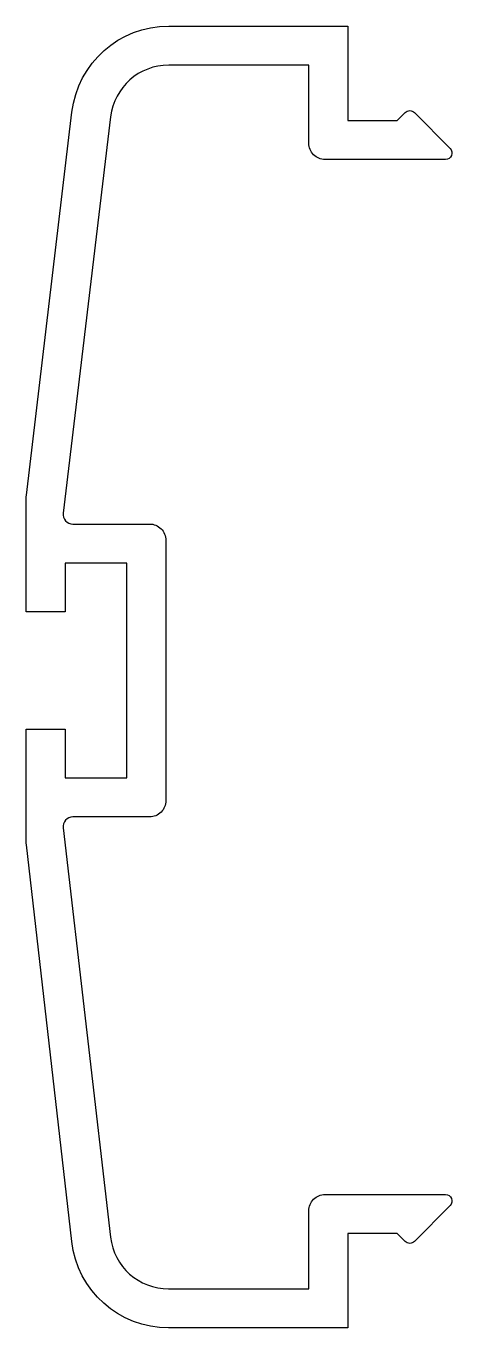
# Model space of a CAD drawing. Extents: x 179.9 to 193, y 198.6 to 238.6.
import ezdxf

# ---------------------------------------------------------------- set-up
doc = ezdxf.new("R2010")
doc.units = 0
doc.layers.add('ANA', color=220, linetype='CONTINUOUS')

msp = doc.modelspace()

# ---------------------------------------------------------------- linework, layer by layer
at = {"layer": 'ANA', "color": 7}
msp.add_lwpolyline([(183.038, 222.141), (181.138, 222.141), (181.138, 220.641), (179.938, 220.641), (179.938, 224.012, -0.029629), (179.95, 224.225), (181.351, 235.995, -0.379921), (184.33, 238.641), (189.838, 238.641), (189.838, 235.741), (191.362, 235.741), (191.603, 235.982, -0.414214), (191.886, 235.982), (192.986, 234.882, -0.668179), (192.845, 234.541), (189.138, 234.541, -0.414214), (188.638, 235.041), (188.638, 237.441), (184.33, 237.441, 0.379651), (182.542, 235.855), (181.081, 223.676, 0.449642), (181.379, 223.341), (183.738, 223.341, -0.414214), (184.238, 222.841), (184.238, 214.841, -0.414214), (183.738, 214.341), (181.382, 214.341, 0.448301), (181.084, 214.006), (182.536, 201.434, 0.380928), (184.324, 199.841), (188.638, 199.841), (188.638, 202.241, -0.414214), (189.138, 202.741), (192.845, 202.741, -0.668179), (192.986, 202.399), (191.886, 201.299, -0.414214), (191.603, 201.299), (191.362, 201.541), (189.838, 201.541), (189.838, 198.641), (184.325, 198.641, -0.381209), (181.344, 201.299), (179.949, 213.484, -0.028503), (179.938, 213.689), (179.938, 217.041), (181.138, 217.041), (181.138, 215.541), (183.038, 215.541)], format="xyb", close=True, dxfattribs=at)

doc.saveas('drawing.dxf')
